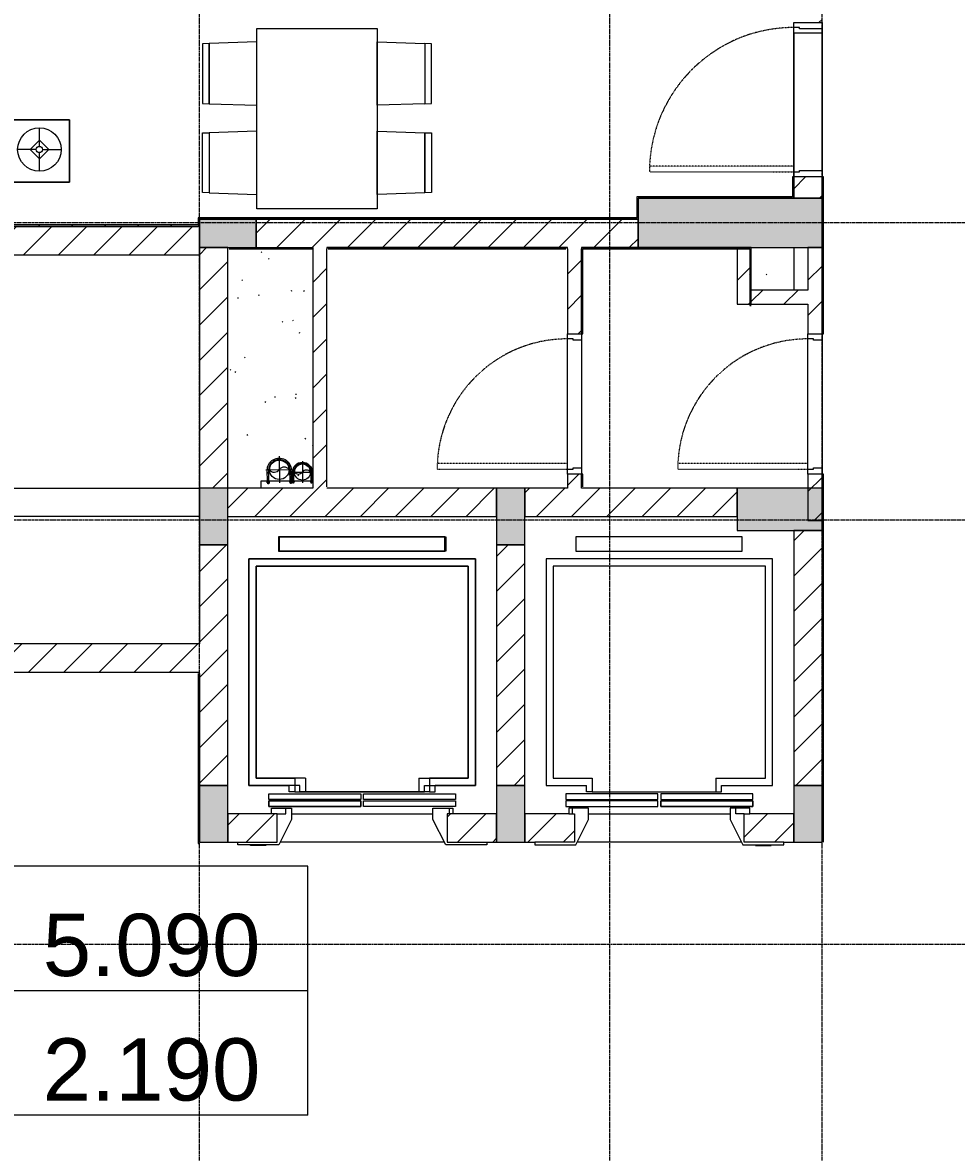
# Model space of a CAD drawing. Header units: millimetres. Extents: x -24439 to 198341, y -52871 to 149926.
# Drawn here: x 110803 to 117402, y 46969 to 54952 of the extents above; entities that cross this region are included whole.
import ezdxf

# ---------------------------------------------------------------- set-up
doc = ezdxf.new("R2010")
doc.units = ezdxf.units.MM
for name, pattern in [('Grid Line', [22.225, 12.7, -3.175, 3.175, -3.175]), ('IMPORT-CENTER _3_', [10.16, 6.35, -1.27, 1.27, -1.27]), ('NET VAN', [1.06, 0.53, -0.53])]:
    doc.linetypes.add(name, pattern=pattern)
for name, color, linetype, lineweight in [('0-1', 7, 'Continuous', 5), ('A-ANNO-NOTE', 131, 'Continuous', 9), ('A-CLNG-PATT', 13, 'Continuous', 9), ('A-DETL-GENF-2', 9, 'NET VAN', 9), ('A-DOOR', 31, 'Continuous', 9), ('A-DOOR-FRAM', 31, 'Continuous', 9), ('A-FLOR', 192, 'Continuous', 9), ('A-FLOR-1', 9, 'Continuous', 9), ('A-FLOR-HRAL-1', 9, 'Continuous', 9), ('A-WALL', 113, 'Continuous', 9), ('A-WALL-3', 113, 'Continuous', 18), ('A-WALL-PATT-2', 9, 'Continuous', 9), ('A-WALL-PATT-3', 111, 'Continuous', 9), ('G-IMPT', 8, 'Continuous', 9), ('G-IMPT-2', 8, 'IMPORT-CENTER _3_', 9), ('I-FURN', 30, 'Continuous', 9), ('I-FURN-1', 9, 'Continuous', 9), ('I-WALL-1', 253, 'Continuous', 18), ('I-WALL-3', 2, 'Continuous', 18), ('M-EQPM', 50, 'Continuous', 9), ('S-COLS-1', 254, 'Continuous', 5), ('S-COLS-2', 253, 'Continuous', 18), ('S-GRID-1', 1, 'Grid Line', 9)]:
    doc.layers.add(name, color=color, linetype=linetype, lineweight=lineweight)
doc.styles.add('Arial_6', font='arial_0.ttf', dxfattribs={"height": 2})
doc.styles.add('Arial_7', font='arial_0.ttf', dxfattribs={"height": 440})
pattern_1 = [(45, (0, 0), (-116.67262, 116.67262), [])]
pattern_2 = [(45, (0, 0), (-124.4508, 124.4508), [])]

# ---------------------------------------------------------------- blocks, each defined once
blk = doc.blocks.new('NCV_TKTC_KET CAU_rvt-1-TKCS_MB ĐỊNH VỊ CAO ĐỘ THIẾT KẾ')
at = {"layer": 'S-COLS-1'}
for points in [[(116452.6, 53361.9), (116452.6, 53711.9), (115152.6, 53711.9), (115152.6, 53361.9), (116110.3, 53361.9)], [(112452.6, 53361.9), (112452.6, 53561.9), (112052.6, 53561.9), (112052.6, 53361.9)], [(112052.6, 51261.9), (112252.6, 51261.9), (112252.6, 51661.9), (112052.6, 51661.9)], [(114352.6, 51261.9), (114352.6, 51661.9), (114152.6, 51661.9), (114152.6, 51261.9), (114294.6, 51261.9)], [(116452.6, 51361.9), (116452.6, 51661.9), (115852.6, 51661.9), (115852.6, 51361.9)], [(112052.6, 49161.9), (112252.6, 49161.9), (112252.6, 49561.9), (112052.6, 49561.9)], [(114352.6, 49161.9), (114352.6, 49561.9), (114152.6, 49561.9), (114152.6, 49161.9), (114294.6, 49161.9)], [(116452.6, 49161.9), (116452.6, 49561.9), (116252.6, 49561.9), (116252.6, 49161.9)]]:
    blk.add_hatch(color=256, dxfattribs=at).paths.add_polyline_path(points)
at = {"layer": 'A-FLOR-1'}
blk.add_line((115952.6, 53061.9), (115952.6, 53361.9), dxfattribs=at)
at = {"layer": 'S-COLS-2'}
for p, q in [((116452.6, 53711.9), (115152.6, 53711.9)), ((115152.6, 53711.9), (115152.6, 53361.9)), ((116452.6, 53361.9), (116452.6, 53711.9)), ((112052.6, 53561.9), (112052.6, 53361.9)), ((112452.6, 53561.9), (112052.6, 53561.9)), ((112452.6, 53361.9), (112452.6, 53561.9)), ((112052.6, 53361.9), (112452.6, 53361.9)), ((115152.6, 53361.9), (116452.6, 53361.9)), ((112252.6, 51661.9), (112052.6, 51661.9)), ((112052.6, 51661.9), (112052.6, 51261.9)), ((112252.6, 51261.9), (112252.6, 51661.9)), ((114352.6, 51661.9), (114152.6, 51661.9)), ((114152.6, 51661.9), (114152.6, 51261.9)), ((114352.6, 51261.9), (114352.6, 51661.9)), ((115852.6, 51661.9), (115852.6, 51361.9)), ((116452.6, 51661.9), (115852.6, 51661.9)), ((116452.6, 51361.9), (116452.6, 51661.9)), ((115852.6, 51361.9), (116452.6, 51361.9)), ((112052.6, 51261.9), (112252.6, 51261.9)), ((114152.6, 51261.9), (114352.6, 51261.9)), ((112252.6, 49561.9), (112052.6, 49561.9)), ((112052.6, 49561.9), (112052.6, 49161.9)), ((112252.6, 49161.9), (112252.6, 49561.9)), ((114352.6, 49561.9), (114152.6, 49561.9)), ((114152.6, 49561.9), (114152.6, 49161.9)), ((114352.6, 49161.9), (114352.6, 49561.9)), ((116452.6, 49561.9), (116252.6, 49561.9)), ((116252.6, 49561.9), (116252.6, 49161.9)), ((116452.6, 49161.9), (116452.6, 49561.9)), ((112052.6, 49161.9), (112252.6, 49161.9)), ((114152.6, 49161.9), (114352.6, 49161.9)), ((116252.6, 49161.9), (116452.6, 49161.9))]:
    blk.add_line(p, q, dxfattribs=at)
blk = doc.blocks.new('RES_BAN AN 1 - RES_BAN AN 1-842837-TKCS_MB ĐỊNH VỊ CAO ĐỘ THIẾT KẾ')
at = {"layer": 'I-FURN-1'}
for p, q in [((-425, 1275), (425, 1275)), ((-425, 0), (-425, 1275)), ((425, 1275), (425, 0)), ((-761.9, 1168.8), (-809.6, 1167.2)), ((-809.6, 1167.2), (-809.6, 745.3)), ((-425, 1180), (-761.9, 1168.8)), ((-761.9, 1168.8), (-761.9, 743.8)), ((-761.9, 743.8), (-761.9, 1168.8)), ((-425, 732.5), (-425, 1180)), ((425, 1180), (761.9, 1168.8)), ((425, 732.5), (425, 1180)), ((761.9, 1168.8), (761.9, 743.8)), ((761.9, 1168.8), (761.9, 743.8)), ((809.6, 1167.2), (761.9, 1168.8)), ((809.6, 745.3), (809.6, 1167.2)), ((-809.6, 745.3), (-761.9, 743.8)), ((-761.9, 743.8), (-425, 732.5)), ((761.9, 743.8), (425, 732.5)), ((761.9, 743.8), (809.6, 745.3)), ((-809.6, 536.9), (-761.9, 538.5)), ((-809.6, 115.1), (-809.6, 536.9)), ((-425, 549.7), (-761.9, 538.5)), ((-761.9, 538.5), (-761.9, 113.5)), ((-761.9, 538.5), (-761.9, 113.5)), ((-425, 102.3), (-425, 549.7)), ((425, 549.7), (761.9, 538.5)), ((425, 102.3), (425, 549.7)), ((761.9, 538.5), (761.9, 113.5)), ((761.9, 538.5), (809.6, 536.9)), ((761.9, 113.5), (761.9, 538.5)), ((809.6, 536.9), (809.6, 115.1)), ((-761.9, 113.5), (-809.6, 115.1)), ((-761.9, 113.5), (-425, 102.3)), ((761.9, 113.5), (425, 102.3)), ((809.6, 115.1), (761.9, 113.5)), ((425, 0), (-425, 0))]:
    blk.add_line(p, q, dxfattribs=at)
blk = doc.blocks.new('LOBBY_SOFA_1 - LOBBY_SOFA_1-842835-TKCS_MB ĐỊNH VỊ CAO ĐỘ THIẾT KẾ')
at = {"layer": 'I-FURN'}
for p, q in [((-2556, 0), (-2556, -660)), ((-708, 0), (-2556, 0)), ((-708, -660), (-708, 0)), ((-2457, -66), (-2457, -660)), ((-807, -66), (-2457, -66)), ((-807, -660), (-807, -66)), ((-807, -143), (-2457, -143)), ((-1907, -143), (-1907, -660)), ((-1357, -143), (-1357, -660)), ((-3128.2, -193.5), (-2688.2, -193.5)), ((-3128.2, -633.5), (-3128.2, -193.5)), ((-2688.2, -193.5), (-2688.2, -633.5)), ((-575.9, -193.5), (-575.9, -633.5)), ((-135.9, -193.5), (-575.9, -193.5)), ((-135.9, -633.5), (-135.9, -193.5)), ((-2915.4, -269), (-2915.4, -401)), ((-348.6, -269), (-348.6, -401)), ((-2915.4, -357), (-2981.4, -423)), ((-2849.4, -423), (-2915.4, -357)), ((-414.6, -423), (-348.6, -357)), ((-348.6, -357), (-282.6, -423)), ((-2937.4, -423), (-3069.4, -423)), ((-2981.4, -423), (-2915.4, -489)), ((-2915.4, -489), (-2849.4, -423)), ((-2915.4, -445), (-2915.4, -577)), ((-2893.4, -423), (-2761.4, -423)), ((-370.6, -423), (-502.6, -423)), ((-348.6, -489), (-414.6, -423)), ((-282.6, -423), (-348.6, -489)), ((-348.6, -445), (-348.6, -577)), ((-326.6, -423), (-194.6, -423)), ((-2688.2, -633.5), (-3128.2, -633.5)), ((-575.9, -633.5), (-135.9, -633.5)), ((-2556, -660), (-708, -660)), ((-1160.3, -1020.5), (-2128.3, -1020.5)), ((-2172.3, -1064.5), (-2172.3, -1504.5)), ((-1116.3, -1504.5), (-1116.3, -1064.5)), ((-2128.3, -1548.5), (-1160.3, -1548.5))]:
    blk.add_line(p, q, dxfattribs=at)
for centre, radius in [((-2915.4, -423), 154), ((-348.6, -423), 154), ((-2915.4, -423), 22), ((-348.6, -423), 22)]:
    blk.add_circle(centre, radius, dxfattribs=at)
for centre, start, end in [((-2128.3, -1064.5), 90, 180), ((-1160.3, -1064.5), 0, 90), ((-2128.3, -1504.5), 180, 270), ((-1160.3, -1504.5), 270, 0)]:
    blk.add_arc(centre, 44, start, end, dxfattribs=at)
at = {"layer": 'I-FURN-1'}
for p, q in [((-708, 0), (-2556, 0)), ((-2556, 0), (-2556, -660)), ((-708, -660), (-708, 0)), ((-2688.2, -193.5), (-3128.2, -193.5)), ((-3128.2, -193.5), (-3128.2, -633.5)), ((-2688.2, -633.5), (-2688.2, -193.5)), ((-135.9, -193.5), (-575.9, -193.5)), ((-575.9, -193.5), (-575.9, -633.5)), ((-135.9, -633.5), (-135.9, -193.5)), ((-3128.2, -633.5), (-2688.2, -633.5)), ((-575.9, -633.5), (-135.9, -633.5)), ((-2556, -660), (-708, -660)), ((-1160.3, -1020.5), (-2128.3, -1020.5)), ((-2172.3, -1064.5), (-2172.3, -1504.5)), ((-1116.3, -1504.5), (-1116.3, -1064.5)), ((-2128.3, -1548.5), (-1160.3, -1548.5))]:
    blk.add_line(p, q, dxfattribs=at)
for centre, start, end in [((-2128.3, -1064.5), 90, 180), ((-1160.3, -1064.5), 0, 90), ((-2128.3, -1504.5), 180, 270), ((-1160.3, -1504.5), 270, 0)]:
    blk.add_arc(centre, 44, start, end, dxfattribs=at)
blk = doc.blocks.new('Railing - Railing-977876-TKCS_MB ĐỊNH VỊ CAO ĐỘ THIẾT KẾ')
at = {"layer": 'A-FLOR-HRAL-1'}
for p, q in [((89134.1, 44301.2), (89134.1, 44261.2)), ((89134.1, 44261.2), (89144.1, 44251.2)), ((89144.1, 44251.2), (89144.1, 44301.2))]:
    blk.add_line(p, q, dxfattribs=at)
blk = doc.blocks.new('NCV_TKTC_TANG 1_rvt-1-TKCS_MB ĐỊNH VỊ CAO ĐỘ THIẾT KẾ')
at = {"layer": 'A-WALL-PATT-2'}
h = blk.add_hatch(dxfattribs=at)
h.set_pattern_fill('FP_3', color=256, style=0, pattern_type=2)
h.set_pattern_definition(pattern_1)
h.paths.add_polyline_path([(116252.6, 53711.9), (116252.6, 53861.9), (116242.6, 53861.9), (116242.6, 53711.9)])
h.paths.add_polyline_path([(116252.6, 54951.9), (116252.6, 56636.9), (116242.6, 56636.9), (116242.6, 54951.9)])
h = blk.add_hatch(dxfattribs=at)
h.set_pattern_fill('FP_3', color=256, style=0, pattern_type=2)
h.set_pattern_definition(pattern_1)
h.paths.add_polyline_path([(115142.6, 53711.9), (116242.6, 53711.9), (116242.6, 53721.9), (115142.6, 53721.9)])
h = blk.add_hatch(dxfattribs=at)
h.set_pattern_fill('FP_3', color=256, style=0, pattern_type=2)
h.set_pattern_definition(pattern_1)
h.paths.add_polyline_path([(112052.6, 53561.9), (115152.6, 53561.9), (115152.6, 53571.9), (112042.6, 53571.9), (112042.6, 53561.9)])
h = blk.add_hatch(dxfattribs=at)
h.set_pattern_fill('FP_3', color=256, style=0, pattern_type=2)
h.set_pattern_definition(pattern_1)
h.paths.add_polyline_path([(108162.6, 53511.9), (112042.6, 53511.9), (112042.6, 53521.9), (108162.6, 53521.9)])
at = {"layer": 'A-FLOR-1'}
for p, q in [((116252.6, 53861.9), (116252.6, 54951.9)), ((116452.5, 54877.4), (116252.6, 54877.4)), ((116252.6, 54877.4), (116252.6, 53861.9)), ((116452.5, 53906.9), (116452.5, 54877.4))]:
    blk.add_line(p, q, dxfattribs=at)
at = {"layer": 'I-WALL-1'}
for p, q in [((116252.6, 53861.9), (116242.6, 53861.9)), ((116242.6, 53861.9), (116242.6, 53721.9)), ((116252.6, 53711.9), (116252.6, 53861.9)), ((116242.6, 53721.9), (115142.6, 53721.9)), ((115142.6, 53721.9), (115142.6, 53711.9)), ((115142.6, 53711.9), (115142.6, 53571.9)), ((115152.6, 53711.9), (116242.6, 53711.9)), ((115152.6, 53571.9), (115152.6, 53711.9)), ((116242.6, 53711.9), (116252.6, 53711.9)), ((115142.6, 53571.9), (112042.6, 53571.9)), ((112042.6, 53571.9), (112042.6, 53561.9)), ((115152.6, 53561.9), (115152.6, 53571.9)), ((112042.6, 53521.9), (108162.6, 53521.9)), ((108162.6, 53511.9), (112042.6, 53511.9)), ((112052.6, 53561.9), (115152.6, 53561.9))]:
    blk.add_line(p, q, dxfattribs=at)
at = {"layer": 'A-FLOR-HRAL-1'}
blk.add_blockref('Railing - Railing-977876-TKCS_MB ĐỊNH VỊ CAO ĐỘ THIẾT KẾ', (22908.5, 9260.7), dxfattribs=at)
at = {"layer": 'I-FURN-1', "rotation": 180}
blk.add_blockref('LOBBY_SOFA_1 - LOBBY_SOFA_1-842835-TKCS_MB ĐỊNH VỊ CAO ĐỘ THIẾT KẾ', (108006.1, 53632), dxfattribs=at)
at = {"layer": 'I-FURN-1'}
blk.add_blockref('RES_BAN AN 1 - RES_BAN AN 1-842837-TKCS_MB ĐỊNH VỊ CAO ĐỘ THIẾT KẾ', (112883.8, 53635.2), dxfattribs=at)
blk = doc.blocks.new('FD_05 - FD_05-1000x2200mm-835433-TKCS_MB ĐỊNH VỊ CAO ĐỘ THIẾT KẾ')
at = {"layer": 'A-DETL-GENF-2'}
for p, q in [((510, -100), (470, -100)), ((470, -100), (470, -1120)), ((510, -1120), (510, -100)), ((470, -1120), (510, -1120))]:
    blk.add_line(p, q, dxfattribs=at)
blk.add_arc((510, -100), 1020, 180, 267.75253, dxfattribs=at)
at = {"layer": 'A-DOOR-FRAM'}
for p, q in [((-545, 100), (-500, 100)), ((-545, -100), (-545, 100)), ((-500, 100), (-500, -60)), ((500, 100), (545, 100)), ((500, -60), (500, 100)), ((545, 100), (545, -100)), ((-500, -60), (-510, -60)), ((-510, -60), (-510, -100)), ((510, -60), (500, -60)), ((510, -100), (510, -60)), ((-510, -100), (-545, -100)), ((545, -100), (510, -100))]:
    blk.add_line(p, q, dxfattribs=at)
blk = doc.blocks.new('FD_02 - FD_03 - FD_03-KY THUAT-900x2200mm-801877-TKCS_MB ĐỊNH VỊ CAO ĐỘ THIẾT KẾ')
at = {"layer": 'A-DETL-GENF-2'}
for p, q in [((460, -50), (420, -50)), ((420, -50), (420, -970)), ((460, -970), (460, -50)), ((420, -970), (460, -970))]:
    blk.add_line(p, q, dxfattribs=at)
blk.add_arc((460, -50), 920, 180, 267.50809, dxfattribs=at)
at = {"layer": 'A-DOOR-FRAM'}
for p, q in [((-495, 50), (-450, 50)), ((-495, -50), (-495, 50)), ((-450, 50), (-450, -10)), ((450, 50), (495, 50)), ((450, -10), (450, 50)), ((495, 50), (495, -50)), ((-460, -50), (-495, -50)), ((-450, -10), (-460, -10)), ((-460, -10), (-460, -50)), ((460, -10), (450, -10)), ((460, -50), (460, -10)), ((495, -50), (460, -50))]:
    blk.add_line(p, q, dxfattribs=at)
blk = doc.blocks.new('Thang may HIEN - Dài x Rộng - 2000x2000-2402764-TKCS_MB ĐỊNH VỊ CAO ĐỘ THIẾT KẾ')
at = {"layer": 'A-DOOR'}
for p, q in [((-440, -300), (-800, -300)), ((-800, -300), (-800, -1900)), ((-440, -255), (-440, -300)), ((-400, -255), (-440, -255)), ((475, -255), (-400, -255)), ((-400, -350), (-400, -255)), ((475, -255), (515, -255)), ((475, -350), (475, -255)), ((515, -255), (515, -300)), ((800, -300), (515, -300)), ((800, -1900), (800, -300)), ((-400, -350), (-750, -350)), ((-750, -350), (-750, -1850)), ((750, -350), (475, -350)), ((750, -1850), (750, -350)), ((-800, -1900), (800, -1900)), ((-750, -1850), (750, -1850)), ((590.8, -1955.4), (-584.2, -1955.4)), ((-584.2, -1955.4), (-584.2, -2055.4)), ((590.8, -2055.4), (590.8, -1955.4)), ((-584.2, -2055.4), (590.8, -2055.4))]:
    blk.add_line(p, q, dxfattribs=at)
blk = doc.blocks.new('TKTC_XREF_251221_MB TANG 1 - TKTC_XREF_260130_MB TANG 1_dwg_$cc-V284-TKCS_MB ĐỊNH VỊ CAO ĐỘ THIẾT KẾ')
at = {"layer": 'G-IMPT'}
blk.add_circle((0, 0), 0.5, dxfattribs=at)
for centre, radius, start, end in [((0, 0), 0.5, 90, 270), ((0.188, 0.25), 0.313, 126.8699, 233.1301), ((-0.188, -0.25), 0.313, 306.8699, 53.1301)]:
    blk.add_arc(centre, radius, start, end, dxfattribs=at)
at = {"layer": 'G-IMPT-2'}
for p, q in [((-0.673, 0), (0.673, 0)), ((0, -0.673), (0, 0.638))]:
    blk.add_line(p, q, dxfattribs=at)
blk = doc.blocks.new('TKTC_XREF_251221_MB TANG 1 - TKTC_XREF_260130_MB TANG 1_dwg_CUM U_DN100-V285-TKCS_MB ĐỊNH VỊ CAO ĐỘ THIẾT KẾ')
at = {"layer": 'G-IMPT'}
blk.add_hatch(color=256, dxfattribs=at).paths.add_polyline_path([(0, 61), (15.8, 58.9), (30.5, 52.8), (43.1, 43.1), (52.8, 30.5), (58.9, 15.8), (61, 0), (58.9, -15.8), (52.8, -30.5), (43.1, -43.1), (30.5, -52.8), (15.8, -58.9), (0, -61), (0, -57), (14.8, -55.1), (28.5, -49.4), (40.3, -40.3), (49.4, -28.5), (55.1, -14.8), (57, 0), (55.1, 14.8), (49.4, 28.5), (40.3, 40.3), (28.5, 49.4), (14.8, 55.1), (0, 57)])
for p, q in [((-79.1, 66.6), (-79.1, 63.4)), ((-76.6, 66.6), (-76.6, 63.4)), ((-74.6, 66.6), (-74.6, 63.4)), ((-72.7, 69.3), (-72.7, 60.7)), ((-66.9, 67.9), (-71.7, 67.9)), ((-66.9, 62.1), (-71.7, 62.1)), ((-66.9, 70.8), (-66.9, 72.7)), ((-65, 69), (0, 69)), ((-79.1, -63.4), (-79.1, -66.6)), ((-76.6, -63.4), (-76.6, -66.6)), ((-74.6, -63.4), (-74.6, -66.6)), ((-72.7, -60.7), (-72.7, -69.3)), ((-66.9, -62.1), (-71.7, -62.1)), ((-66.9, -67.9), (-71.7, -67.9)), ((-65, -69), (0, -69))]:
    blk.add_line(p, q, dxfattribs=at)
at = {"layer": 'G-IMPT', "flags": 128}
for points in [[(-72.7, 67.6), (-78.1, 67.6), (-78.1, 62.4), (-72.7, 62.4)], [(-71.7, 59.2), (-66.9, 59.2), (-66.9, 70.8), (-71.7, 70.8)], [(-65, 72.7), (-65, 57.3), (-66.9, 57.3), (-66.9, 59.2)], [(-65, 61), (0, 61), (0, 57)], [(-72.7, -62.4), (-78.1, -62.4), (-78.1, -67.6), (-72.7, -67.6)], [(-71.7, -70.8), (-66.9, -70.8), (-66.9, -59.2), (-71.7, -59.2)], [(-66.9, -59.2), (-66.9, -57.3), (-65, -57.3), (-65, -72.7), (-66.9, -72.7), (-66.9, -70.8)], [(-65, -61), (0, -61), (0, -57)]]:
    blk.add_lwpolyline(points, dxfattribs=at)
at = {"layer": 'G-IMPT'}
for centre, radius, start, end in [((-78.1, 66.6), 0.96, 90, 180), ((-78.1, 63.4), 0.96, 180, 270), ((-71.1, 69.3), 1.56, 112.61986, 247.38014), ((-67.9, 65), 4.8, 143.1301, 216.8699), ((-71.1, 60.7), 1.56, 112.61986, 247.38014), ((0, 0), 69, 270, 90), ((0, 0), 61, 270, 90), ((0, 0), 57, 270, 90), ((-78.1, -63.4), 0.96, 90, 180), ((-78.1, -66.6), 0.96, 180, 270), ((-71.1, -60.7), 1.56, 112.61986, 247.38014), ((-67.9, -65), 4.8, 143.1301, 216.8699), ((-71.1, -69.3), 1.56, 112.61986, 247.38014)]:
    blk.add_arc(centre, radius, start, end, dxfattribs=at)
blk = doc.blocks.new('TKTC_XREF_251221_MB TANG 1 - TKTC_XREF_260130_MB TANG 1_dwg_CUM U_DN100-4202115-TKCS_MB ĐỊNH VỊ CAO ĐỘ THIẾT KẾ')
at = {"layer": 'G-IMPT'}
blk.add_hatch(color=256, dxfattribs=at).paths.add_polyline_path([(0, -61), (0, -57), (14.8, -55.1), (28.5, -49.4), (40.3, -40.3), (49.4, -28.5), (55.1, -14.8), (57, 0), (55.1, 14.8), (49.4, 28.5), (40.3, 40.3), (28.5, 49.4), (14.8, 55.1), (0, 57), (0, 61), (15.8, 58.9), (35.4, 49), (43.1, 43.1), (52.8, 30.5), (58.9, 15.8), (61, 0), (58.9, -15.8), (52.8, -30.5), (43.1, -43.1), (30.5, -52.8), (15.8, -58.9)])
for p, q in [((-79.1, 66.6), (-79.1, 63.4)), ((-76.6, 66.6), (-76.6, 63.4)), ((-74.6, 66.6), (-74.6, 63.4)), ((-72.7, 69.3), (-72.7, 60.7)), ((-66.9, 67.9), (-71.7, 67.9)), ((-65, 69), (0, 69)), ((-66.9, 62.1), (-71.7, 62.1)), ((-79.1, -63.4), (-79.1, -66.6)), ((-76.6, -63.4), (-76.6, -66.6)), ((-74.6, -63.4), (-74.6, -66.6)), ((-72.7, -60.7), (-72.7, -69.3)), ((-66.9, -62.1), (-71.7, -62.1)), ((-66.9, -67.9), (-71.7, -67.9)), ((-65, -69), (0, -69))]:
    blk.add_line(p, q, dxfattribs=at)
at = {"layer": 'G-IMPT', "flags": 128}
for points in [[(-72.7, 67.6), (-78.1, 67.6), (-78.1, 62.4), (-72.7, 62.4)], [(-71.7, 59.2), (-66.9, 59.2), (-66.9, 70.8), (-71.7, 70.8)], [(-66.9, 70.8), (-66.9, 72.7), (-65, 72.7), (-65, 57.3), (-66.9, 57.3), (-66.9, 59.2)], [(-65, 61), (0, 61), (0, 57)], [(-72.7, -62.4), (-78.1, -62.4), (-78.1, -67.6), (-72.7, -67.6)], [(-71.7, -70.8), (-66.9, -70.8), (-66.9, -59.2), (-71.7, -59.2)], [(-66.9, -59.2), (-66.9, -57.3), (-65, -57.3), (-65, -72.7), (-66.9, -72.7), (-66.9, -70.8)], [(-65, -61), (0, -61), (0, -57)]]:
    blk.add_lwpolyline(points, dxfattribs=at)
at = {"layer": 'G-IMPT'}
for centre, radius, start, end in [((-78.1, 66.6), 0.96, 90, 180), ((-71.1, 69.3), 1.56, 112.61986, 247.38014), ((-67.9, 65), 4.8, 143.1301, 216.8699), ((0, 0), 69, 270, 90), ((-78.1, 63.4), 0.96, 180, 270), ((-71.1, 60.7), 1.56, 112.61986, 247.38014), ((0, 0), 61, 270, 90), ((0, 0), 57, 270, 90), ((-78.1, -63.4), 0.96, 90, 180), ((-71.1, -60.7), 1.56, 112.61986, 247.38014), ((-67.9, -65), 4.8, 143.1301, 216.8699), ((-78.1, -66.6), 0.96, 180, 270), ((-71.1, -69.3), 1.56, 112.61986, 247.38014)]:
    blk.add_arc(centre, radius, start, end, dxfattribs=at)
blk = doc.blocks.new('TKTC_XREF_251221_MB TANG 1 - TKTC_XREF_260130_MB TANG 1_dwg_$cc-4202118-TKCS_MB ĐỊNH VỊ CAO ĐỘ THIẾT KẾ')
at = {"layer": 'G-IMPT'}
blk.add_circle((0, 0), 0.5, dxfattribs=at)
for centre, radius, start, end in [((0, 0), 0.5, 90, 270), ((0.188, 0.25), 0.313, 126.8699, 233.1301), ((-0.188, -0.25), 0.313, 306.8699, 53.1301)]:
    blk.add_arc(centre, radius, start, end, dxfattribs=at)
at = {"layer": 'G-IMPT-2'}
for p, q in [((0, -0.673), (0, 0.673)), ((-0.673, 0), (0.673, 0))]:
    blk.add_line(p, q, dxfattribs=at)
blk = doc.blocks.new('TKTC_XREF_251221_MB TANG 1 - TKTC_XREF_260130_MB TANG 1_dwg-4202109-TKCS_MB ĐỊNH VỊ CAO ĐỘ THIẾT KẾ')
at = {"layer": 'G-IMPT'}
for p, q in [((-91099.1, -348034.7), (-91099.1, -350784.7)), ((-90299, -349634.7), (-90664.7, -349634.7)), ((-90664.7, -349635), (-90664.7, -349684.7))]:
    blk.add_line(p, q, dxfattribs=at)
at = {"layer": 'G-IMPT', "flags": 128}
blk.add_lwpolyline([(-90299, -349634.7), (-90664.7, -349634.7), (-90664.7, -349684.7)], dxfattribs=at)
for name, p, xscale, yscale, zscale, rotation in [('TKTC_XREF_251221_MB TANG 1 - TKTC_XREF_260130_MB TANG 1_dwg_$cc-4202118-TKCS_MB ĐỊNH VỊ CAO ĐỘ THIẾT KẾ', (-90535.1, -349553.4), 140.0000000000797, 140.0000000000797, 140.0000000000797, 271.0087957877644), ('TKTC_XREF_251221_MB TANG 1 - TKTC_XREF_260130_MB TANG 1_dwg_$cc-V284-TKCS_MB ĐỊNH VỊ CAO ĐỘ THIẾT KẾ', (-90371.7, -349570.6), 114.0000000000649, 114.0000000000649, 114.0000000000649, 269.9277821117898)]:
    blk.add_blockref(name, p, dxfattribs=dict(xscale=xscale, yscale=yscale, zscale=zscale, rotation=rotation))
at = {"extrusion": (0, 0, -1), "xscale": 1.228070175438593, "yscale": 1.228070175438593, "zscale": -1.228070175438593, "rotation": 88.99120421064113}
blk.add_blockref('TKTC_XREF_251221_MB TANG 1 - TKTC_XREF_260130_MB TANG 1_dwg_CUM U_DN100-4202115-TKCS_MB ĐỊNH VỊ CAO ĐỘ THIẾT KẾ', (90535, -349556.3), dxfattribs=at)
at = {"extrusion": (0, 0, -1), "zscale": -1, "rotation": 90.072217886616}
blk.add_blockref('TKTC_XREF_251221_MB TANG 1 - TKTC_XREF_260130_MB TANG 1_dwg_CUM U_DN100-V285-TKCS_MB ĐỊNH VỊ CAO ĐỘ THIẾT KẾ', (90371.6, -349569.7), dxfattribs=at)
blk = doc.blocks.new('TKTC_XREF_251221_MB TANG 1 - TKTC_XREF_251221_MB TANG 1-2038492-TKCS_MB ĐỊNH VỊ CAO ĐỘ THIẾT KẾ')
blk.add_blockref('TKTC_XREF_251221_MB TANG 1 - TKTC_XREF_260130_MB TANG 1_dwg-4202109-TKCS_MB ĐỊNH VỊ CAO ĐỘ THIẾT KẾ', (169499.1, 384109.7))
blk = doc.blocks.new('Thang may HIEN - Dài x Rộng - 2000x2000-V294-TKCS_MB ĐỊNH VỊ CAO ĐỘ THIẾT KẾ')
at = {"layer": 'A-DOOR'}
for p, q in [((-590, 120), (-880, 120)), ((-880, 120), (-880, 100)), ((-880, 100), (-600, 100)), ((-680, 124), (-790, 124)), ((-790, 124), (-790, 120)), ((-680, 120), (-680, 124)), ((-600, 100), (-600, -100)), ((-500, -60), (-590, 120)), ((590, 120), (500, -60)), ((880, 120), (590, 120)), ((600, -100), (600, 100)), ((600, 100), (880, 100)), ((880, 100), (880, 120)), ((-500, -140), (-500, -60)), ((500, -60), (500, -140)), ((-660, -190.4), (-660, -150.4)), ((-660, -150.4), (-10, -150.4)), ((-10, -150.4), (-660, -150.4)), ((-660, -150.4), (-660, -190.4)), ((-600, -100), (-640, -100)), ((-640, -100), (-640, -140)), ((-640, -140), (-540, -140)), ((-600, -100), (-540, -100)), ((-540, -100), (-540, -140)), ((-540, -140), (-500, -140)), ((-10, -150.4), (-10, -190.4)), ((-10, -190.4), (-10, -150.4)), ((660, -150.4), (10, -150.4)), ((10, -150.4), (10, -190.4)), ((10, -150.4), (10, -190.4)), ((660, -150.4), (10, -150.4)), ((500, -140), (615, -140)), ((615, -100), (600, -100)), ((615, -140), (615, -100)), ((640, -100), (615, -100)), ((615, -140), (640, -140)), ((640, -140), (640, -100)), ((660, -190.4), (660, -150.4)), ((660, -190.4), (660, -150.4)), ((-10, -190.4), (-660, -190.4)), ((-660, -190.4), (-10, -190.4)), ((-10, -200.4), (-660, -200.4)), ((-660, -200.4), (-660, -240.4)), ((-10, -200.4), (-660, -200.4)), ((-660, -200.4), (-660, -240.4)), ((-10, -240.4), (-10, -200.4)), ((-10, -240.4), (-10, -200.4)), ((10, -190.4), (660, -190.4)), ((10, -190.4), (660, -190.4)), ((10, -200.4), (10, -240.4)), ((660, -200.4), (10, -200.4)), ((10, -200.4), (10, -240.4)), ((660, -200.4), (10, -200.4)), ((660, -240.4), (660, -200.4)), ((660, -240.4), (660, -200.4)), ((-440, -300), (-800, -300)), ((-800, -300), (-800, -1900)), ((-660, -240.4), (-10, -240.4)), ((-660, -240.4), (-10, -240.4)), ((-440, -255), (-440, -300)), ((-400, -255), (-440, -255)), ((475, -255), (-400, -255)), ((-400, -350), (-400, -255)), ((10, -240.4), (660, -240.4)), ((10, -240.4), (660, -240.4)), ((475, -255), (515, -255)), ((475, -350), (475, -255)), ((515, -255), (515, -300)), ((800, -300), (515, -300)), ((800, -1900), (800, -300)), ((-400, -350), (-750, -350)), ((-750, -350), (-750, -1850)), ((750, -350), (475, -350)), ((750, -1850), (750, -350)), ((-800, -1900), (800, -1900)), ((-750, -1850), (750, -1850)), ((590.8, -1955.4), (-584.2, -1955.4)), ((-584.2, -1955.4), (-584.2, -2055.4)), ((590.8, -2055.4), (590.8, -1955.4)), ((-584.2, -2055.4), (590.8, -2055.4))]:
    blk.add_line(p, q, dxfattribs=at)
blk = doc.blocks.new('Thang may HIEN - Dài x Rộng - 2000x2000-2402870-TKCS_MB ĐỊNH VỊ CAO ĐỘ THIẾT KẾ')
at = {"layer": 'A-DOOR'}
for p, q in [((-584.2, 1955.4), (-584.2, 2055.4)), ((-584.2, 2055.4), (590.8, 2055.4)), ((590.8, 2055.4), (590.8, 1955.4)), ((590.8, 1955.4), (-584.2, 1955.4)), ((-800, 300), (-800, 1900)), ((-800, 1900), (800, 1900)), ((-750, 350), (-750, 1850)), ((-750, 1850), (750, 1850)), ((750, 1850), (750, 350)), ((800, 1900), (800, 300)), ((-400, 350), (-750, 350)), ((-400, 350), (-400, 255)), ((475, 350), (475, 255)), ((750, 350), (475, 350)), ((-440, 300), (-800, 300)), ((-660, 200.4), (-660, 240.4)), ((-660, 240.4), (-10, 240.4)), ((-660, 240.4), (-10, 240.4)), ((-660, 200.4), (-660, 240.4)), ((-440, 255), (-440, 300)), ((-400, 255), (-440, 255)), ((475, 255), (-400, 255)), ((-10, 240.4), (-10, 200.4)), ((-10, 240.4), (-10, 200.4)), ((10, 200.4), (10, 240.4)), ((10, 240.4), (660, 240.4)), ((10, 240.4), (660, 240.4)), ((10, 200.4), (10, 240.4)), ((475, 255), (515, 255)), ((515, 255), (515, 300)), ((800, 300), (515, 300)), ((660, 240.4), (660, 200.4)), ((660, 240.4), (660, 200.4)), ((-10, 200.4), (-660, 200.4)), ((-10, 200.4), (-660, 200.4)), ((-10, 190.4), (-660, 190.4)), ((-660, 190.4), (-660, 150.4)), ((-660, 190.4), (-10, 190.4)), ((-660, 150.4), (-660, 190.4)), ((-10, 150.4), (-10, 190.4)), ((-10, 190.4), (-10, 150.4)), ((660, 200.4), (10, 200.4)), ((660, 200.4), (10, 200.4)), ((10, 150.4), (10, 190.4)), ((10, 190.4), (660, 190.4)), ((10, 190.4), (660, 190.4)), ((10, 150.4), (10, 190.4)), ((660, 190.4), (660, 150.4)), ((660, 190.4), (660, 150.4)), ((-660, 150.4), (-10, 150.4)), ((-10, 150.4), (-660, 150.4)), ((-640, 140), (-540, 140)), ((-640, 100), (-640, 140)), ((-600, 100), (-640, 100)), ((-600, 100), (-540, 100)), ((-600, -100), (-600, 100)), ((-540, 140), (-500, 140)), ((-540, 100), (-540, 140)), ((-500, 140), (-500, 60)), ((660, 150.4), (10, 150.4)), ((660, 150.4), (10, 150.4)), ((500, 140), (615, 140)), ((500, 60), (500, 140)), ((600, 100), (600, -100)), ((615, 100), (600, 100)), ((615, 140), (615, 100)), ((615, 140), (640, 140)), ((640, 100), (615, 100)), ((640, 140), (640, 100)), ((-500, 60), (-590, -120)), ((590, -120), (500, 60)), ((-880, -120), (-880, -100)), ((-880, -100), (-600, -100)), ((-590, -120), (-880, -120)), ((-790, -124), (-790, -120)), ((-680, -124), (-790, -124)), ((-680, -120), (-680, -124)), ((880, -120), (590, -120)), ((600, -100), (880, -100)), ((880, -100), (880, -120))]:
    blk.add_line(p, q, dxfattribs=at)
blk = doc.blocks.new('GHI CHU CAO DO THIET KE - GHI CHÚ CAO ĐỘ THIẾT KẾ-1513209-TKCS_MB ĐỊNH VỊ CAO ĐỘ THIẾT KẾ')
at = {"layer": 'A-ANNO-NOTE'}
for p, q in [((0, 8), (0, 0)), ((14.5, 8), (0, 8)), ((4.5, 8), (4.5, 0)), ((14.5, 0), (14.5, 8)), ((14.5, 4), (0, 4)), ((14.5, 0), (0, 0))]:
    blk.add_line(p, q, dxfattribs=at)
at = {"layer": 'A-ANNO-NOTE', "char_height": 2, "attachment_point": 5, "line_spacing_factor": 0.936439, "style": 'Arial_6'}
for s, insert, width in [('\\pt0.5,1,1.5,2,2.5,3,3.5,4,4.5,5,5.5,6,6.5,7,7.5,8,8.5,9,9.5,10,10.5,11,11.5,12,12.5,13,13.5,14,14.5,15,15.5,16;QG', (2.255, 5.459), 4.63), ('\\pt0.5,1,1.5,2,2.5,3,3.5,4,4.5,5,5.5,6,6.5,7,7.5,8,8.5,9,9.5,10,10.5,11,11.5,12,12.5,13,13.5,14,14.5,15,15.5,16;TK', (2.229, 1.459), 4.5)]:
    blk.add_mtext(s, dxfattribs=dict(at, insert=insert, width=width))

msp = doc.modelspace()

# ---------------------------------------------------------------- hatches: boundary and pattern name
at = {"layer": 'A-CLNG-PATT'}
h = msp.add_hatch(dxfattribs=at)
h.set_pattern_fill('FP_5', color=256, style=0, pattern_type=2)
h.set_pattern_definition([(37.5, (0, 0), (-17.8824, 546.968), [7.376, -424.107, 7.376, -475.204, -461.289]), (37.5, (0, 0), (-17.8824, 546.968), [-914.063, 7.376, -453.913]), (7.5, (0, 0), (502.3874, 801.1234), [7.376, -225.398, 7.376, -381.526, -149.032]), (7.5, (0, 0), (502.3874, 801.1234), [-621.676, 7.376, -141.656]), (327.5, (-349.16, 0), (884.0133, 1.6066), [7.376, -134.559, 7.376, -503.591, -667.095]), (327.5, (-349.16, 0), (884.0133, 1.6066), [-652.902, 7.376, -659.719]), (317.5, (-349.16, 0), (853.3503, 249.1463), [7.376, -63.591, 7.376, -327.591, -383.225]), (317.5, (-349.16, 0), (853.3503, 249.1463), [-405.935, 7.376, -375.849])])
h.paths.add_polyline_path([(112252.6, 51661.9), (112852.6, 51661.9), (112852.6, 53351.9), (112252.6, 53351.9), (112252.6, 51705.8)])
h.paths.add_polyline_path([(110321.9, 51811.9), (110552.6, 51811.9), (110552.6, 51861.9), (110302.6, 51861.9), (110302.6, 51811.9)])
h.paths.add_polyline_path([(116005.3, 53061.9), (116252.6, 53062.4), (116252.6, 53361.9), (115952.6, 53361.9), (115952.6, 53061.9)])
at = {"layer": 'A-WALL-PATT-3'}
h = msp.add_hatch(dxfattribs=at)
h.set_pattern_fill('FP_8', color=256, style=0, pattern_type=2)
h.set_pattern_definition(pattern_1)
h.paths.add_polyline_path([(116462.6, 49161.9), (116462.6, 51761.9), (116452.6, 51761.9), (116452.6, 49161.9)])
h.paths.add_polyline_path([(116452.6, 52751.9), (116462.6, 52751.9), (116462.6, 53861.9), (116452.6, 53861.9), (116452.6, 53361.9)])
h.paths.add_polyline_path([(116452.6, 54951.9), (116462.6, 54951.9), (116462.6, 62061.9), (116452.6, 62061.9), (116452.6, 56635.3)])
h.paths.add_polyline_path([(116452.6, 63151.9), (116462.6, 63151.9), (116462.6, 70111.9), (116452.6, 70111.9), (116452.6, 64527)])
h = msp.add_hatch(dxfattribs=at)
h.set_pattern_fill('FP_1', color=256, style=0, pattern_type=2)
h.set_pattern_definition(pattern_2)
h.paths.add_polyline_path([(116292.6, 53711.9), (116452.6, 53711.9), (116452.6, 53861.9), (116252.6, 53861.9), (116252.6, 53711.9)])
h.paths.add_polyline_path([(116252.6, 54951.9), (116452.6, 54951.9), (116452.6, 56635.3), (116252.6, 56635.3)])
h.paths.add_polyline_path([(116252.6, 56835.3), (116452.6, 56835.3), (116452.6, 61561.9), (116252.6, 61561.9), (116252.6, 57623.3)])
h = msp.add_hatch(dxfattribs=at)
h.set_pattern_fill('FP_1', color=256, style=0, pattern_type=2)
h.set_pattern_definition(pattern_2)
h.paths.add_polyline_path([(108152.6, 53311.9), (112052.6, 53311.9), (112052.6, 53511.9), (108152.6, 53511.9)])
h = msp.add_hatch(dxfattribs=at)
h.set_pattern_fill('FP_1', color=256, style=0, pattern_type=2)
h.set_pattern_definition(pattern_2)
h.paths.add_polyline_path([(115152.6, 53361.9), (115152.6, 53561.9), (112452.6, 53561.9), (112452.6, 53361.9), (114752.6, 53361.9)])
h = msp.add_hatch(dxfattribs=at)
h.set_pattern_fill('FP_1', color=256, style=0, pattern_type=2)
h.set_pattern_definition(pattern_2)
h.paths.add_polyline_path([(112052.6, 51661.9), (112252.6, 51661.9), (112252.6, 53361.9), (112052.6, 53361.9), (112052.6, 51705.8)])
h = msp.add_hatch(dxfattribs=at)
h.set_pattern_fill('FP_1', color=256, style=0, pattern_type=2)
h.set_pattern_definition(pattern_2)
h.paths.add_polyline_path([(112852.6, 51661.9), (112952.6, 51661.9), (112952.6, 53361.9), (112852.6, 53361.9), (112852.6, 51705.8)])
h = msp.add_hatch(dxfattribs=at)
h.set_pattern_fill('FP_8', color=256, style=0, pattern_type=2)
h.set_pattern_definition(pattern_1)
h.paths.add_polyline_path([(114642.6, 53352.3), (114652.6, 53352.3), (114652.6, 53362.3), (112952.6, 53362.3), (112952.6, 53352.3), (114294.6, 53352.3)])
h = msp.add_hatch(dxfattribs=at)
h.set_pattern_fill('FP_1', color=256, style=0, pattern_type=2)
h.set_pattern_definition(pattern_2)
h.paths.add_polyline_path([(114652.6, 51661.9), (114752.6, 51661.9), (114752.6, 51761.9), (114652.6, 51761.9)])
h.paths.add_polyline_path([(114692.6, 52751.9), (114752.6, 52751.9), (114752.6, 53361.9), (114652.6, 53361.9), (114652.6, 52751.9)])
h = msp.add_hatch(dxfattribs=at)
h.set_pattern_fill('FP_8', color=256, style=0, pattern_type=2)
h.set_pattern_definition(pattern_1)
h.paths.add_polyline_path([(114752.6, 53352.3), (115952.5, 53352.3), (115952.5, 53362.3), (114752.6, 53362.3)])
h = msp.add_hatch(dxfattribs=at)
h.set_pattern_fill('FP_8', color=256, style=0, pattern_type=2)
h.set_pattern_definition(pattern_1)
h.paths.add_polyline_path([(114762.6, 51671.9), (114762.6, 51761.9), (114752.6, 51761.9), (114752.6, 51671.9)])
h.paths.add_polyline_path([(114762.6, 52751.9), (114762.6, 53352.3), (114752.6, 53352.3), (114752.6, 52751.9)])
h = msp.add_hatch(dxfattribs=at)
h.set_pattern_fill('FP_1', color=256, style=0, pattern_type=2)
h.set_pattern_definition(pattern_2)
h.paths.add_polyline_path([(115952.5, 52961.9), (115952.5, 53361.9), (115852.5, 53361.9), (115852.5, 52961.9)])
h = msp.add_hatch(dxfattribs=at)
h.set_pattern_fill('FP_8', color=256, style=0, pattern_type=2)
h.set_pattern_definition(pattern_1)
h.paths.add_polyline_path([(115952.5, 52951.9), (115952.5, 53352.3), (115942.5, 53352.3), (115942.5, 52951.9)])
h = msp.add_hatch(dxfattribs=at)
h.set_pattern_fill('FP_1', color=256, style=0, pattern_type=2)
h.set_pattern_definition(pattern_2)
h.paths.add_polyline_path([(116352.6, 51433.7), (116452.6, 51433.7), (116452.6, 51761.9), (116352.6, 51761.9), (116352.6, 51661.9)])
h.paths.add_polyline_path([(116452.6, 52751.9), (116452.6, 53361.9), (116352.6, 53361.9), (116352.6, 52751.9), (116392.6, 52751.9)])
h = msp.add_hatch(dxfattribs=at)
h.set_pattern_fill('FP_1', color=256, style=0, pattern_type=2)
h.set_pattern_definition(pattern_2)
h.paths.add_polyline_path([(115952.5, 52961.9), (116352.6, 52961.9), (116352.6, 53061.9), (115952.5, 53061.9)])
h = msp.add_hatch(dxfattribs=at)
h.set_pattern_fill('FP_1', color=256, style=0, pattern_type=2)
h.set_pattern_definition(pattern_2)
h.paths.add_polyline_path([(113084.2, 51461.9), (114152.6, 51461.9), (114152.6, 51661.9), (112252.6, 51661.9), (112252.6, 51461.9)])
h = msp.add_hatch(dxfattribs=at)
h.set_pattern_fill('FP_1', color=256, style=0, pattern_type=2)
h.set_pattern_definition(pattern_2)
h.paths.add_polyline_path([(115505.1, 51461.9), (115852.6, 51461.9), (115852.6, 51661.9), (114352.6, 51661.9), (114352.6, 51461.9)])
h = msp.add_hatch(dxfattribs=at)
h.set_pattern_fill('FP_1', color=256, style=0, pattern_type=2)
h.set_pattern_definition(pattern_2)
h.paths.add_polyline_path([(116252.6, 49561.9), (116452.6, 49561.9), (116452.6, 51361.9), (116252.6, 51361.9), (116252.6, 50719.5)])
h = msp.add_hatch(dxfattribs=at)
h.set_pattern_fill('FP_1', color=256, style=0, pattern_type=2)
h.set_pattern_definition(pattern_2)
h.paths.add_polyline_path([(112252.6, 49561.9), (112252.6, 51261.9), (112052.6, 51261.9), (112052.6, 49561.9)])
h = msp.add_hatch(dxfattribs=at)
h.set_pattern_fill('FP_1', color=256, style=0, pattern_type=2)
h.set_pattern_definition(pattern_2)
h.paths.add_polyline_path([(114152.6, 49561.9), (114352.6, 49561.9), (114352.6, 51261.9), (114152.6, 51261.9), (114152.6, 50719.5)])
h = msp.add_hatch(dxfattribs=at)
h.set_pattern_fill('FP_1', color=256, style=0, pattern_type=2)
h.set_pattern_definition(pattern_2)
h.paths.add_polyline_path([(109452.6, 50361.9), (112052.6, 50361.9), (112052.6, 50561.9), (109452.6, 50561.9)])
h = msp.add_hatch(dxfattribs=at)
h.set_pattern_fill('FP_8', color=256, style=0, pattern_type=2)
h.set_pattern_definition(pattern_1)
h.paths.add_polyline_path([(112052.6, 49151.9), (112052.6, 50351.9), (112042.6, 50351.9), (112042.6, 49151.9)])
h = msp.add_hatch(dxfattribs=at)
h.set_pattern_fill('FP_1', color=256, style=0, pattern_type=2)
h.set_pattern_definition(pattern_2)
h.paths.add_polyline_path([(114082.6, 49161.9), (114152.6, 49161.9), (114152.6, 49361.9), (113802.6, 49361.9), (113802.6, 49161.9)])
h.paths.add_polyline_path([(112602.6, 49161.9), (112602.6, 49361.9), (112252.6, 49361.9), (112252.6, 49161.9), (112322.6, 49161.9)])
h = msp.add_hatch(dxfattribs=at)
h.set_pattern_fill('FP_1', color=256, style=0, pattern_type=2)
h.set_pattern_definition(pattern_2)
h.paths.add_polyline_path([(115902.6, 49161.9), (116252.6, 49161.9), (116252.6, 49361.9), (115902.6, 49361.9), (115902.6, 49321.9)])
h.paths.add_polyline_path([(114702.6, 49161.9), (114702.6, 49361.9), (114352.6, 49361.9), (114352.6, 49161.9), (114422.6, 49161.9)])

# ---------------------------------------------------------------- linework, layer by layer
at = {"layer": 'A-FLOR'}
for p, q in [((112852.6, 53362), (112852.6, 51661.9)), ((116252.6, 53361.9), (116252.6, 53061.9))]:
    msp.add_line(p, q, dxfattribs=at)
at = {"layer": 'A-WALL'}
for p, q in [((116252.6, 53896.9), (116252.6, 54916.9)), ((116452.6, 54906.9), (116452.6, 53906.9)), ((116452.6, 53711.9), (116452.6, 53861.9)), ((116452.6, 53861.9), (116452.6, 53711.9)), ((112852.6, 53351.9), (112262.6, 53351.9)), ((112952.6, 51671.9), (112952.6, 53352.3)), ((114652.6, 53352.3), (114652.6, 52751.9)), ((114752.6, 52751.9), (114752.6, 53352.3)), ((116452.6, 52751.9), (116452.6, 53361.9)), ((116352.6, 52951.9), (116352.6, 52751.9)), ((114652.6, 51796.9), (114652.6, 52716.9)), ((114752.6, 52706.9), (114752.6, 51806.9)), ((116352.6, 51796.9), (116352.6, 52716.9)), ((116452.6, 52706.9), (116452.6, 51806.9)), ((114652.6, 51761.9), (114652.6, 51661.9)), ((114752.6, 51671.9), (114752.6, 51761.9)), ((116352.6, 51761.9), (116352.6, 51661.9)), ((116452.6, 51433.7), (116452.6, 51761.9)), ((110302.6, 51661.9), (112052.6, 51661.9)), ((112052.6, 51461.9), (112052.6, 51661.9)), ((114152.6, 51661.9), (112952.6, 51661.9)), ((112052.6, 51461.9), (110102.6, 51461.9)), ((109462.6, 50361.9), (112052.6, 50361.9)), ((112052.6, 50351.9), (112052.6, 49561.9)), ((112702.6, 49361.9), (113702.6, 49361.9)), ((114802.6, 49361.9), (115802.6, 49361.9)), ((112252.6, 49161.9), (112322.6, 49161.9)), ((113782.6, 49161.9), (112622.6, 49161.9)), ((114082.6, 49161.9), (114152.6, 49161.9)), ((114352.6, 49161.9), (114422.6, 49161.9)), ((115882.6, 49161.9), (114722.6, 49161.9)), ((116182.6, 49161.9), (116252.6, 49161.9))]:
    msp.add_line(p, q, dxfattribs=at)
at = {"layer": 'A-WALL-3'}
for p, q in [((116252.6, 53861.9), (116252.6, 53711.9)), ((116252.6, 53711.9), (116452.6, 53711.9)), ((112052.6, 53511.9), (108152.6, 53511.9)), ((112052.6, 53311.9), (112052.6, 53511.9)), ((115152.6, 53561.9), (112452.6, 53561.9)), ((112452.6, 53561.9), (112452.6, 53361.9)), ((115152.6, 53361.9), (115152.6, 53561.9)), ((112252.6, 53361.9), (112052.6, 53361.9)), ((112052.6, 53361.9), (112052.6, 51661.9)), ((112252.6, 51461.9), (112252.6, 53361.9)), ((112452.6, 53361.9), (112852.6, 53361.9)), ((112852.6, 53361.9), (112852.6, 51661.9)), ((112952.6, 53361.9), (114652.6, 53361.9)), ((114752.6, 53361.9), (115152.6, 53361.9)), ((115852.5, 53361.9), (115852.5, 52961.9)), ((115952.5, 53361.9), (115852.5, 53361.9)), ((116352.6, 53361.9), (116352.6, 53061.9)), ((116452.6, 53361.9), (116352.6, 53361.9)), ((108152.6, 53311.9), (112052.6, 53311.9)), ((116352.6, 53061.9), (115952.5, 53061.9)), ((115852.5, 52961.9), (116352.6, 52961.9)), ((116352.6, 52961.9), (116352.6, 52951.9)), ((112852.6, 51661.9), (112052.6, 51661.9)), ((114152.6, 51461.9), (114152.6, 51661.9)), ((114652.6, 51661.9), (114352.6, 51661.9)), ((114352.6, 51661.9), (114352.6, 51461.9)), ((114752.6, 51661.9), (114752.6, 51671.9)), ((115852.6, 51661.9), (114752.6, 51661.9)), ((115852.6, 51461.9), (115852.6, 51661.9)), ((116352.6, 51661.9), (116352.6, 51433.7)), ((112252.6, 51461.9), (114152.6, 51461.9)), ((114352.6, 51461.9), (115852.6, 51461.9)), ((116352.6, 51433.7), (116452.6, 51433.7)), ((116252.6, 51361.9), (116252.6, 49561.9)), ((116452.6, 51361.9), (116252.6, 51361.9)), ((112252.6, 51261.9), (112052.6, 51261.9)), ((112052.6, 51261.9), (112052.6, 50561.9)), ((112252.6, 49561.9), (112252.6, 51261.9)), ((114152.6, 51261.9), (114152.6, 49561.9)), ((114352.6, 51261.9), (114152.6, 51261.9)), ((114352.6, 49561.9), (114352.6, 51261.9)), ((112052.6, 50561.9), (109452.6, 50561.9)), ((112052.6, 49561.9), (112252.6, 49561.9)), ((114152.6, 49561.9), (114352.6, 49561.9)), ((116252.6, 49561.9), (116452.6, 49561.9)), ((112562.6, 49361.9), (112252.6, 49361.9)), ((112252.6, 49361.9), (112252.6, 49161.9)), ((114152.6, 49361.9), (113842.6, 49361.9)), ((114152.6, 49161.9), (114152.6, 49361.9)), ((114662.6, 49361.9), (114352.6, 49361.9)), ((114352.6, 49361.9), (114352.6, 49161.9)), ((116252.6, 49361.9), (115942.6, 49361.9)), ((116252.6, 49161.9), (116252.6, 49361.9))]:
    msp.add_line(p, q, dxfattribs=at)
at = {"layer": 'I-WALL-3'}
for p, q in [((116462.6, 53861.9), (116452.6, 53861.9)), ((116462.6, 52751.9), (116462.6, 53861.9)), ((116452.6, 53711.9), (116452.6, 53361.9)), ((114652.6, 53362.3), (112952.6, 53362.3)), ((112952.6, 53362.3), (112952.6, 53352.3)), ((112962.6, 53352.3), (114642.6, 53352.3)), ((114652.6, 53352.3), (114652.6, 53362.3)), ((115952.5, 53362.3), (114752.6, 53362.3)), ((114752.6, 53362.3), (114752.6, 53352.3)), ((114762.6, 53352.3), (115942.5, 53352.3)), ((114762.6, 52751.9), (114762.6, 53352.3)), ((115942.5, 53352.3), (115942.5, 52951.9)), ((115952.5, 52961.9), (115952.5, 53362.3)), ((115942.5, 52951.9), (115952.5, 52951.9)), ((114752.6, 52751.9), (114762.6, 52751.9)), ((116452.6, 52751.9), (116462.6, 52751.9)), ((114762.6, 51761.9), (114752.6, 51761.9)), ((114762.6, 51671.9), (114762.6, 51761.9)), ((116462.6, 51761.9), (116452.6, 51761.9)), ((116462.6, 49161.9), (116462.6, 51761.9)), ((116452.6, 51433.7), (116452.6, 49161.9)), ((112042.6, 50351.9), (112042.6, 49151.9)), ((112052.6, 49161.9), (112052.6, 49561.9)), ((112042.6, 49151.9), (112052.6, 49151.9))]:
    msp.add_line(p, q, dxfattribs=at)
at = {"layer": 'S-GRID-1'}
for p, q in [((112052.6, 20960.6), (112052.6, 80482.7)), ((114952.6, 20960.6), (114952.6, 80482.7)), ((116452.6, 20960.6), (116452.6, 80482.7)), ((131551.8, 53536.9), (29351.8, 53536.9)), ((131551.8, 51436.9), (29351.8, 51436.9)), ((131551.8, 48436.9), (29351.8, 48436.9))]:
    msp.add_line(p, q, dxfattribs=at)

# ---------------------------------------------------------------- block references
at = {"layer": '0-1'}
for name in ['NCV_TKTC_KET CAU_rvt-1-TKCS_MB ĐỊNH VỊ CAO ĐỘ THIẾT KẾ', 'NCV_TKTC_TANG 1_rvt-1-TKCS_MB ĐỊNH VỊ CAO ĐỘ THIẾT KẾ']:
    msp.add_blockref(name, (0, 0), dxfattribs=at)
at = {"layer": 'A-ANNO-NOTE', "xscale": 220, "yscale": 220, "zscale": 220}
msp.add_blockref('GHI CHU CAO DO THIET KE - GHI CHÚ CAO ĐỘ THIẾT KẾ-1513209-TKCS_MB ĐỊNH VỊ CAO ĐỘ THIẾT KẾ', (109629.5, 47230.8), dxfattribs=at)
at = {"layer": 'A-DOOR'}
for name, p, rotation in [('FD_05 - FD_05-1000x2200mm-835433-TKCS_MB ĐỊNH VỊ CAO ĐỘ THIẾT KẾ', (116352.6, 54406.9), 269.9999999999999), ('FD_02 - FD_03 - FD_03-KY THUAT-900x2200mm-801877-TKCS_MB ĐỊNH VỊ CAO ĐỘ THIẾT KẾ', (114702.6, 52256.9), 270), ('FD_02 - FD_03 - FD_03-KY THUAT-900x2200mm-801877-TKCS_MB ĐỊNH VỊ CAO ĐỘ THIẾT KẾ', (116402.6, 52256.9), 270), ('Thang may HIEN - Dài x Rộng - 2000x2000-2402764-TKCS_MB ĐỊNH VỊ CAO ĐỘ THIẾT KẾ', (113202.6, 49261.9), 180), ('Thang may HIEN - Dài x Rộng - 2000x2000-V294-TKCS_MB ĐỊNH VỊ CAO ĐỘ THIẾT KẾ', (115302.6, 49261.9), 180)]:
    msp.add_blockref(name, p, dxfattribs=dict(at, rotation=rotation))
msp.add_blockref('Thang may HIEN - Dài x Rộng - 2000x2000-2402870-TKCS_MB ĐỊNH VỊ CAO ĐỘ THIẾT KẾ', (113202.6, 49261.9), dxfattribs=at)
at = {"layer": 'M-EQPM'}
msp.add_blockref('TKTC_XREF_251221_MB TANG 1 - TKTC_XREF_251221_MB TANG 1-2038492-TKCS_MB ĐỊNH VỊ CAO ĐỘ THIẾT KẾ', (33652.6, 17236.9), dxfattribs=at)

# ---------------------------------------------------------------- texts
at = {"layer": 'A-ANNO-NOTE', "char_height": 440, "width": 1586.2, "attachment_point": 5, "line_spacing_factor": 0.936439, "style": 'Arial_7'}
for s, insert in [('\\pt2794,5588,8382,11176,13970,16764,19558,22352,25146,27940,30734,33528,36322,39116,41910,44704,47498,50292,53086,55880,58674,61468,64262,67056,69850,72644,75438,78232,81026,83820,86614,89408;5.090', (111714.2, 48431.7)), ('\\pt2794,5588,8382,11176,13970,16764,19558,22352,25146,27940,30734,33528,36322,39116,41910,44704,47498,50292,53086,55880,58674,61468,64262,67056,69850,72644,75438,78232,81026,83820,86614,89408;2.190', (111714.2, 47551.7))]:
    msp.add_mtext(s, dxfattribs=dict(at, insert=insert))

doc.saveas('drawing.dxf')
